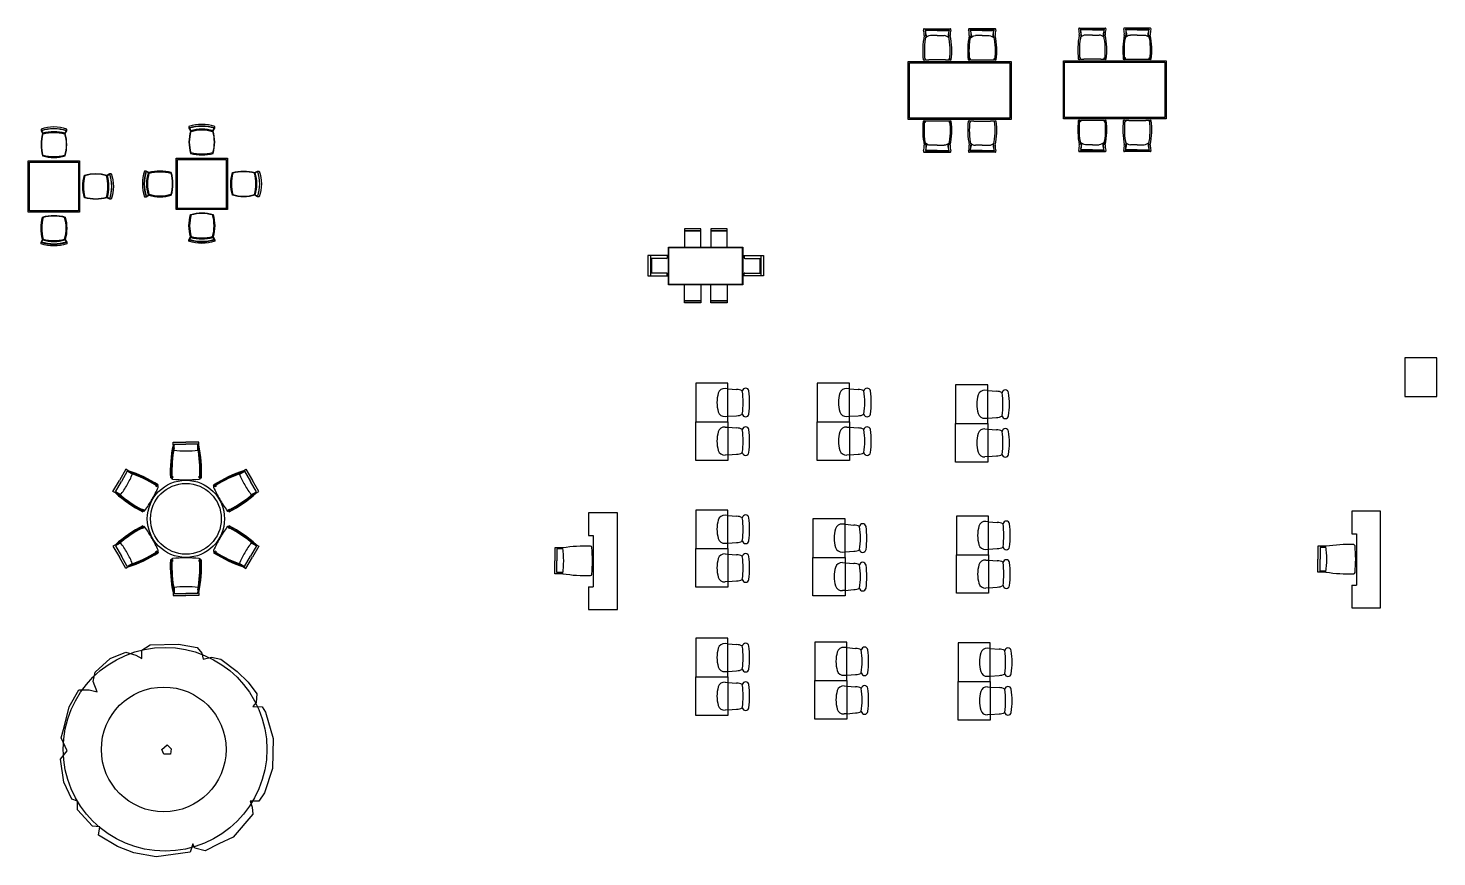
# Model space of a CAD drawing. Header units: metres. Extents: x -353 to 1688, y -477 to 135.
# Drawn here: x 58.97 to 80.87, y -257.11 to -244.23 of the extents above; entities that cross this region are included whole.
import ezdxf

# ---------------------------------------------------------------- set-up
doc = ezdxf.new("R2010")
doc.units = ezdxf.units.M
doc.header["$MEASUREMENT"] = 0
doc.layers.add('ID-LOOSE2', color=8, linetype='Continuous')

# ---------------------------------------------------------------- blocks, each defined once
blk = doc.blocks.new('Simple tree 13_cad-block.com')
at = {"color": 0}
for points in [[(-1468, -1499), (-1766, -1175), (-1766, -1008), (-1883, -968), (-2037, -632), (-2103, -179), (-1973, -11), (-2089, 248), (-2025, 481), (-1935, 856), (-1740, 1192), (-1534, 1192), (-1378, 1153), (-1456, 1360), (-1416, 1541), (-1119, 1813), (-809, 1943), (-615, 1878), (-498, 1813), (-498, 1981), (-330, 2085), (227, 2098), (602, 2033), (692, 1917), (718, 1800), (886, 1839), (1068, 1800), (1391, 1555), (1611, 1348), (1779, 1115), (1766, 946), (1701, 868), (1883, 856), (1948, 752), (2102, 235), (2090, -361), (1934, -839), (1818, -1008), (1649, -1008), (1689, -1124), (1701, -1266), (1313, -1719), (1028, -1848), (757, -1991), (550, -1939), (511, -1848), (459, -2017), (-214, -2107), (-653, -2029), (-977, -1900), (-1352, -1681), (-1326, -1512)], [(-58, -76), (-97, 15), (6, 105), (84, 28), (71, -76)]]:
    blk.add_lwpolyline(points, close=True, dxfattribs=at)
blk = doc.blocks.new('A$C1D6968EA')
at = {"layer": 'ID-LOOSE2'}
for p, q in [((0.001, 0.385), (0.02, 0.387)), ((0.02, 0.387), (0.016, 0.396)), ((0.02, 0.387), (0.02, 0.396)), ((0.374, 0.201), (0.374, 0.308)), ((0.455, 0.201), (0.455, 0.385)), ((0.456, 0.201), (0.456, 0.385)), ((0.464, 0.201), (0.464, 0.385)), ((0.001, 0.017), (0.02, 0.016)), ((0.02, 0.016), (0.016, 0.006)), ((0.02, 0.016), (0.02, 0.006)), ((0.374, 0.201), (0.374, 0.094)), ((0.455, 0.201), (0.455, 0.018)), ((0.456, 0.201), (0.456, 0.018)), ((0.464, 0.201), (0.464, 0.017))]:
    blk.add_line(p, q, dxfattribs=at)
for centre, radius, start, end in [((0.137, -0.752), 1.154, 78.4357, 96.8363), ((-0.011, 0.389), 0.012, 341.7536, 26.5375), ((0.276, 0.307), 0.0978, 0.5164, 53.1927), ((0.346, 0.685), 0.317, 271.1591, 287.5641), ((0.394, 0.618), 0.241, 264.5513, 285.9626), ((0.454, 0.385), 0.000433, 341.7715, 99.2202), ((0.455, 0.385), 0.000725, 357.3762, 107.5208), ((0.461, 0.384), 0.00242, 10.345, 111.3742), ((0.137, 1.154), 1.154, 263.1637, 281.5643), ((-0.011, 0.014), 0.012, 333.4625, 18.2464), ((0.276, 0.095), 0.0978, 306.8073, 359.4836), ((0.346, -0.282), 0.317, 72.4359, 88.8409), ((0.394, -0.216), 0.241, 74.0374, 95.4487), ((0.454, 0.018), 0.000433, 260.7798, 18.2285), ((0.455, 0.018), 0.000725, 252.4792, 2.6238), ((0.461, 0.018), 0.00242, 248.6258, 349.655)]:
    blk.add_arc(centre, radius, start, end, dxfattribs=at)
blk = doc.blocks.new('A$C317A697B')
for p, q in [((-116, 441), (-514, 441)), ((-514, 441), (-514, 0)), ((-116, 398), (-514, 398)), ((-116, 385), (-514, 385)), ((-116, 0), (-116, 441)), ((523, 441), (125, 441)), ((125, 441), (125, 0)), ((523, 398), (125, 398)), ((523, 385), (125, 385)), ((523, 0), (523, 441)), ((-899, -912), (-899, 0)), ((-899, 0), (899, 0)), ((899, 0), (899, -912)), ((-899, -205), (-1402, -205)), ((-1402, -205), (-1402, -699)), ((-1336, -205), (-1336, -699)), ((-946, -274), (-1336, -274)), ((-1311, -274), (-1311, -630)), ((-932, -205), (-932, -259)), ((-889, -902), (-889, -10)), ((-889, -10), (889, -10)), ((889, -10), (889, -902)), ((899, -205), (1402, -205)), ((932, -205), (932, -259)), ((946, -274), (1336, -274)), ((1311, -274), (1311, -630)), ((1336, -205), (1336, -699)), ((1402, -205), (1402, -699)), ((-946, -630), (-1336, -630)), ((-932, -699), (-932, -645)), ((932, -699), (932, -645)), ((946, -630), (1336, -630)), ((-1402, -699), (-899, -699)), ((899, -912), (-899, -912)), ((889, -902), (-889, -902)), ((-514, -1353), (-514, -912)), ((-116, -912), (-116, -1353)), ((125, -1353), (125, -912)), ((523, -912), (523, -1353)), ((1402, -699), (899, -699)), ((-116, -1297), (-514, -1297)), ((-116, -1309), (-514, -1309)), ((-116, -1353), (-514, -1353)), ((523, -1297), (125, -1297)), ((523, -1309), (125, -1309)), ((523, -1353), (125, -1353))]:
    blk.add_line(p, q)
for centre, start, end in [((-946, -259), 270, 0), ((946, -259), 180, 270), ((-946, -645), 0, 90), ((946, -645), 90, 180)]:
    blk.add_arc(centre, 14.7, start, end)

msp = doc.modelspace()

# ---------------------------------------------------------------- linework, layer by layer
at = {"layer": 'ID-LOOSE2', "linetype": 'Continuous'}
for p, q in [((72.90583, -244.23623), (73.30765, -244.23623)), ((74.00765, -244.23623), (73.60583, -244.23623)), ((75.31673, -244.22707), (75.71855, -244.22707)), ((76.41855, -244.22707), (76.01673, -244.22707)), ((72.65674, -245.64503), (72.65674, -244.74503)), ((72.65674, -244.74503), (74.25674, -244.74503)), ((72.67674, -245.62503), (72.67674, -244.76503)), ((72.67674, -244.76503), (74.23674, -244.76503)), ((73.10674, -244.72003), (72.9767, -244.72003)), ((73.23679, -244.72003), (73.10674, -244.72003)), ((73.6767, -244.72003), (73.80674, -244.72003)), ((73.80674, -244.72003), (73.93679, -244.72003)), ((74.23674, -244.76503), (74.23674, -245.62503)), ((74.25674, -244.74503), (74.25674, -245.64503)), ((75.06764, -245.63587), (75.06764, -244.73587)), ((75.06764, -244.73587), (76.66764, -244.73587)), ((75.08764, -245.61587), (75.08764, -244.75587)), ((75.08764, -244.75587), (76.64764, -244.75587)), ((75.51764, -244.71087), (75.3876, -244.71087)), ((75.64769, -244.71087), (75.51764, -244.71087)), ((76.0876, -244.71087), (76.21764, -244.71087)), ((76.21764, -244.71087), (76.34769, -244.71087)), ((76.64764, -244.75587), (76.64764, -245.61587)), ((76.66764, -244.73587), (76.66764, -245.63587)), ((74.25674, -245.64503), (72.65674, -245.64503)), ((74.23674, -245.62503), (72.67674, -245.62503)), ((73.10674, -245.67003), (72.9767, -245.67003)), ((73.23679, -245.67003), (73.10674, -245.67003)), ((73.6767, -245.67003), (73.80674, -245.67003)), ((73.80674, -245.67003), (73.93679, -245.67003)), ((76.66764, -245.63587), (75.06764, -245.63587)), ((76.64764, -245.61587), (75.08764, -245.61587)), ((75.51764, -245.66087), (75.3876, -245.66087)), ((75.64769, -245.66087), (75.51764, -245.66087)), ((76.0876, -245.66087), (76.21764, -245.66087)), ((76.21764, -245.66087), (76.34769, -245.66087)), ((72.90583, -246.15383), (73.30765, -246.15383)), ((74.00765, -246.15383), (73.60583, -246.15383)), ((75.31673, -246.14467), (75.71855, -246.14467)), ((76.41855, -246.14467), (76.01673, -246.14467)), ((58.97307, -246.28707), (59.77307, -246.28707)), ((58.97307, -247.08707), (58.97307, -246.28707)), ((58.99307, -246.30707), (59.75307, -246.30707)), ((58.99307, -247.06707), (58.99307, -246.30707)), ((59.75307, -246.30707), (59.75307, -247.06707)), ((59.77307, -246.28707), (59.77307, -247.08707)), ((61.27346, -246.24758), (62.07346, -246.24758)), ((61.27346, -247.04758), (61.27346, -246.24758)), ((61.29346, -246.26758), (62.05346, -246.26758)), ((61.29346, -247.02758), (61.29346, -246.26758)), ((62.05346, -246.26758), (62.05346, -247.02758)), ((62.07346, -246.24758), (62.07346, -247.04758)), ((62.05346, -247.02758), (61.29346, -247.02758)), ((59.77307, -247.08707), (58.97307, -247.08707)), ((59.75307, -247.06707), (58.99307, -247.06707)), ((62.07346, -247.04758), (61.27346, -247.04758)), ((80.37403, -249.35108), (80.37403, -249.95108)), ((80.87403, -249.35108), (80.37403, -249.35108)), ((80.87403, -249.95108), (80.87403, -249.35108)), ((69.3516, -249.74521), (69.3516, -250.34521)), ((69.8516, -249.74521), (69.3516, -249.74521)), ((69.8516, -249.8315), (69.80881, -249.82771)), ((69.8516, -250.34521), (69.8516, -249.74521)), ((69.8516, -249.8315), (69.98667, -249.84346)), ((71.24218, -249.74521), (71.24218, -250.34521)), ((71.74218, -249.74521), (71.24218, -249.74521)), ((71.74218, -249.8315), (71.69939, -249.82771)), ((71.74218, -250.34521), (71.74218, -249.74521)), ((71.74218, -249.8315), (71.87725, -249.84346)), ((73.39119, -249.77239), (73.39119, -250.37239)), ((73.89119, -249.77239), (73.39119, -249.77239)), ((73.89119, -249.85868), (73.8484, -249.85489)), ((73.89119, -250.37239), (73.89119, -249.77239)), ((73.89119, -249.85868), (74.02626, -249.87064)), ((80.37403, -249.95108), (80.87403, -249.95108)), ((69.80881, -250.2627), (69.8516, -250.2596)), ((69.8516, -250.2596), (69.98667, -250.24981)), ((71.69939, -250.2627), (71.74218, -250.2596)), ((71.74218, -250.2596), (71.87725, -250.24981)), ((73.8484, -250.28988), (73.89119, -250.28678)), ((73.89119, -250.28678), (74.02626, -250.27699)), ((69.3516, -250.94521), (69.3516, -250.34521)), ((69.3516, -250.34521), (69.8516, -250.34521)), ((69.3516, -250.34521), (69.8516, -250.34521)), ((69.80881, -250.42771), (69.8516, -250.43081)), ((69.8516, -250.34521), (69.8516, -250.94521)), ((69.8516, -250.43081), (69.98667, -250.4406)), ((71.24218, -250.94521), (71.24218, -250.34521)), ((71.24218, -250.34521), (71.74218, -250.34521)), ((71.24218, -250.34521), (71.74218, -250.34521)), ((71.69939, -250.42771), (71.74218, -250.43081)), ((71.74218, -250.34521), (71.74218, -250.94521)), ((71.74218, -250.43081), (71.87725, -250.4406)), ((73.39119, -250.97239), (73.39119, -250.37239)), ((73.39119, -250.37239), (73.89119, -250.37239)), ((73.39119, -250.37239), (73.89119, -250.37239)), ((73.8484, -250.45489), (73.89119, -250.45799)), ((73.89119, -250.37239), (73.89119, -250.97239)), ((73.89119, -250.45799), (74.02626, -250.46778)), ((61.22561, -250.7025), (61.22561, -250.65897)), ((61.22561, -250.65897), (61.42561, -250.65897)), ((61.22561, -250.7025), (61.24093, -250.7025)), ((61.24161, -250.78601), (61.24161, -250.69397)), ((61.24161, -250.69397), (61.42561, -250.69397)), ((61.62561, -250.65897), (61.42561, -250.65897)), ((61.60961, -250.69397), (61.42561, -250.69397)), ((61.60961, -250.78601), (61.60961, -250.69397)), ((61.62561, -250.7025), (61.61029, -250.7025)), ((61.62561, -250.7025), (61.62561, -250.65897)), ((69.8516, -250.94521), (69.3516, -250.94521)), ((69.8516, -250.85891), (69.80881, -250.8627)), ((69.8516, -250.85891), (69.98667, -250.84695)), ((71.74218, -250.94521), (71.24218, -250.94521)), ((71.74218, -250.85891), (71.69939, -250.8627)), ((71.74218, -250.85891), (71.87725, -250.84695)), ((73.89119, -250.97239), (73.39119, -250.97239)), ((73.89119, -250.88609), (73.8484, -250.88988)), ((73.89119, -250.88609), (74.02626, -250.87413)), ((60.49158, -251.08276), (60.39158, -251.25597)), ((60.51389, -251.11412), (60.42189, -251.27347)), ((60.52928, -251.10453), (60.49158, -251.08276)), ((60.5936, -251.16014), (60.51389, -251.11412)), ((60.52928, -251.10453), (60.52161, -251.1178)), ((61.20873, -251.19131), (61.21872, -251.19085)), ((61.6425, -251.19131), (61.63251, -251.19085)), ((62.25762, -251.16014), (62.33734, -251.11412)), ((62.32195, -251.10453), (62.35965, -251.08276)), ((62.32195, -251.10453), (62.32961, -251.1178)), ((62.33734, -251.11412), (62.42934, -251.27347)), ((62.35965, -251.08276), (62.45965, -251.25597)), ((60.29158, -251.42917), (60.39158, -251.25597)), ((60.32989, -251.43282), (60.42189, -251.27347)), ((60.96104, -251.33431), (60.95565, -251.34273)), ((60.98757, -251.33925), (60.97678, -251.35609)), ((60.98757, -251.33925), (60.99566, -251.32662)), ((61.19974, -251.21675), (61.18476, -251.21745)), ((61.19974, -251.21675), (61.21972, -251.21583)), ((61.65148, -251.21675), (61.6315, -251.21583)), ((61.65148, -251.21675), (61.66647, -251.21745)), ((61.86366, -251.33925), (61.85556, -251.32662)), ((61.86366, -251.33925), (61.87445, -251.35609)), ((61.89018, -251.33431), (61.89558, -251.34273)), ((62.52134, -251.43282), (62.42934, -251.27347)), ((62.55965, -251.42917), (62.45965, -251.25597)), ((60.32928, -251.45094), (60.29158, -251.42917)), ((60.32928, -251.45094), (60.33694, -251.43767)), ((60.4096, -251.47884), (60.32989, -251.43282)), ((62.44162, -251.47884), (62.52134, -251.43282)), ((62.52195, -251.45094), (62.51429, -251.43767)), ((62.52195, -251.45094), (62.55965, -251.42917)), ((60.74416, -251.70997), (60.74875, -251.70108)), ((60.7617, -251.73047), (60.75481, -251.74379)), ((60.7617, -251.73047), (60.77089, -251.7127)), ((62.08953, -251.73047), (62.08034, -251.7127)), ((62.08953, -251.73047), (62.09642, -251.74379)), ((62.10707, -251.70997), (62.10247, -251.70108)), ((67.68483, -251.76069), (67.68483, -252.11069)), ((68.13483, -251.76069), (67.68483, -251.76069)), ((68.13483, -253.26069), (68.13483, -251.76069)), ((69.35182, -251.71578), (69.35182, -252.31578)), ((69.85182, -251.71578), (69.35182, -251.71578)), ((69.85182, -251.80208), (69.80903, -251.79829)), ((69.85182, -252.31578), (69.85182, -251.71578)), ((69.85182, -251.80208), (69.98689, -251.81404)), ((71.17417, -251.85169), (71.17417, -252.45169)), ((71.67417, -251.85169), (71.17417, -251.85169)), ((71.67417, -252.45169), (71.67417, -251.85169)), ((73.40479, -251.81091), (73.40479, -252.41091)), ((73.90479, -251.81091), (73.40479, -251.81091)), ((73.90479, -252.41091), (73.90479, -251.81091)), ((79.55026, -251.73521), (79.55026, -252.08521)), ((80.00026, -251.73521), (79.55026, -251.73521)), ((80.00026, -253.23521), (80.00026, -251.73521)), ((60.74416, -251.99597), (60.74875, -252.00485)), ((60.7617, -251.97547), (60.75481, -251.96214)), ((60.7617, -251.97547), (60.77089, -251.99323)), ((62.08953, -251.97547), (62.08034, -251.99323)), ((62.08953, -251.97547), (62.09642, -251.96214)), ((62.10707, -251.99597), (62.10247, -252.00485)), ((71.67417, -251.93798), (71.63138, -251.93419)), ((71.67417, -251.93798), (71.80924, -251.94994)), ((73.90479, -251.89721), (73.862, -251.89342)), ((73.90479, -251.89721), (74.03986, -251.90917)), ((60.32928, -252.255), (60.29158, -252.27676)), ((60.29158, -252.27676), (60.39158, -252.44997)), ((60.32928, -252.255), (60.33694, -252.26827)), ((60.4096, -252.2271), (60.32989, -252.27312)), ((60.32989, -252.27312), (60.42189, -252.43247)), ((62.52134, -252.27312), (62.42934, -252.43247)), ((62.44162, -252.2271), (62.52134, -252.27312)), ((62.55965, -252.27676), (62.45965, -252.44997)), ((62.52195, -252.255), (62.51429, -252.26827)), ((62.52195, -252.255), (62.55965, -252.27676)), ((67.68483, -252.11069), (67.75983, -252.11069)), ((67.75983, -252.11069), (67.75983, -252.91069)), ((69.80903, -252.23328), (69.85182, -252.23018)), ((69.85182, -252.23018), (69.98689, -252.22039)), ((79.15026, -252.28021), (79.02526, -252.28021)), ((79.02526, -252.28021), (79.02526, -252.48021)), ((79.1523, -252.29621), (79.06026, -252.29621)), ((79.06026, -252.29621), (79.06026, -252.48021)), ((79.55026, -252.08521), (79.62526, -252.08521)), ((79.62526, -252.08521), (79.62526, -252.88521)), ((60.49158, -252.62317), (60.39158, -252.44997)), ((60.51389, -252.59182), (60.42189, -252.43247)), ((60.96104, -252.37162), (60.95565, -252.3632)), ((60.98757, -252.36668), (60.97678, -252.34984)), ((60.98757, -252.36668), (60.99566, -252.37931)), ((61.19974, -252.48918), (61.18476, -252.48849)), ((61.19974, -252.48918), (61.21972, -252.49011)), ((61.20873, -252.51463), (61.21872, -252.51509)), ((61.65148, -252.48918), (61.6315, -252.49011)), ((61.6425, -252.51463), (61.63251, -252.51509)), ((61.65148, -252.48918), (61.66647, -252.48849)), ((61.86366, -252.36668), (61.85556, -252.37931)), ((61.86366, -252.36668), (61.87445, -252.34984)), ((61.89018, -252.37162), (61.89558, -252.3632)), ((62.33734, -252.59182), (62.42934, -252.43247)), ((62.35965, -252.62317), (62.45965, -252.44997)), ((67.28483, -252.30569), (67.15983, -252.30569)), ((67.15983, -252.30569), (67.15983, -252.50569)), ((67.15983, -252.70569), (67.15983, -252.50569)), ((67.28687, -252.32169), (67.19483, -252.32169)), ((67.19483, -252.32169), (67.19483, -252.50569)), ((67.19483, -252.68969), (67.19483, -252.50569)), ((69.35182, -252.91578), (69.35182, -252.31578)), ((69.35182, -252.31578), (69.85182, -252.31578)), ((69.35182, -252.31578), (69.85182, -252.31578)), ((69.80903, -252.39829), (69.85182, -252.40139)), ((69.85182, -252.31578), (69.85182, -252.91578)), ((69.85182, -252.40139), (69.98689, -252.41118)), ((71.17417, -253.05169), (71.17417, -252.45169)), ((71.17417, -252.45169), (71.67417, -252.45169)), ((71.17417, -252.45169), (71.67417, -252.45169)), ((71.63138, -252.36918), (71.67417, -252.36608)), ((71.67417, -252.36608), (71.80924, -252.35629)), ((71.67417, -252.45169), (71.67417, -253.05169)), ((73.40479, -253.01091), (73.40479, -252.41091)), ((73.40479, -252.41091), (73.90479, -252.41091)), ((73.40479, -252.41091), (73.90479, -252.41091)), ((73.862, -252.32841), (73.90479, -252.32531)), ((73.862, -252.49342), (73.90479, -252.49652)), ((73.90479, -252.32531), (74.03986, -252.31552)), ((73.90479, -252.41091), (73.90479, -253.01091)), ((73.90479, -252.49652), (74.03986, -252.50631)), ((79.02526, -252.68021), (79.02526, -252.48021)), ((79.06026, -252.66421), (79.06026, -252.48021)), ((60.52928, -252.60141), (60.49158, -252.62317)), ((60.5936, -252.5458), (60.51389, -252.59182)), ((60.52928, -252.60141), (60.52161, -252.58814)), ((62.25762, -252.5458), (62.33734, -252.59182)), ((62.32195, -252.60141), (62.32961, -252.58814)), ((62.32195, -252.60141), (62.35965, -252.62317)), ((67.28483, -252.70569), (67.15983, -252.70569)), ((67.28687, -252.68969), (67.19483, -252.68969)), ((71.63138, -252.53419), (71.67417, -252.53729)), ((71.67417, -252.53729), (71.80924, -252.54708)), ((79.15026, -252.68021), (79.02526, -252.68021)), ((79.1523, -252.66421), (79.06026, -252.66421)), ((61.24161, -252.91992), (61.24161, -253.01197)), ((61.60961, -252.91992), (61.60961, -253.01197)), ((67.68483, -252.91069), (67.75983, -252.91069)), ((67.68483, -252.91069), (67.68483, -253.26069)), ((69.85182, -252.91578), (69.35182, -252.91578)), ((69.85182, -252.82949), (69.80903, -252.83328)), ((69.85182, -252.82949), (69.98689, -252.81753)), ((71.67417, -252.96539), (71.80924, -252.95343)), ((73.90479, -252.92462), (73.862, -252.92841)), ((73.90479, -252.92462), (74.03986, -252.91266)), ((79.55026, -252.88521), (79.62526, -252.88521)), ((79.55026, -252.88521), (79.55026, -253.23521)), ((61.22561, -253.00344), (61.24093, -253.00344)), ((61.22561, -253.00344), (61.22561, -253.04697)), ((61.22561, -253.04697), (61.42561, -253.04697)), ((61.24161, -253.01197), (61.42561, -253.01197)), ((61.60961, -253.01197), (61.42561, -253.01197)), ((61.62561, -253.04697), (61.42561, -253.04697)), ((61.62561, -253.00344), (61.61029, -253.00344)), ((61.62561, -253.00344), (61.62561, -253.04697)), ((71.67417, -253.05169), (71.17417, -253.05169)), ((71.67417, -252.96539), (71.63138, -252.96918)), ((73.90479, -253.01091), (73.40479, -253.01091)), ((67.68483, -253.26069), (68.13483, -253.26069)), ((79.55026, -253.23521), (80.00026, -253.23521)), ((69.35182, -253.70924), (69.35182, -254.30924)), ((69.85182, -253.70924), (69.35182, -253.70924)), ((69.85182, -253.79553), (69.80903, -253.79174)), ((69.85182, -254.30924), (69.85182, -253.70924)), ((69.85182, -253.79553), (69.98689, -253.80749)), ((71.20138, -253.7679), (71.20138, -254.3679)), ((71.70138, -253.7679), (71.20138, -253.7679)), ((71.70138, -254.3679), (71.70138, -253.7679)), ((73.432, -253.78149), (73.432, -254.38149)), ((73.932, -253.78149), (73.432, -253.78149)), ((73.932, -254.38149), (73.932, -253.78149)), ((71.70138, -253.85419), (71.65859, -253.8504)), ((71.70138, -253.85419), (71.83645, -253.86616)), ((73.932, -253.86779), (73.88921, -253.864)), ((73.932, -253.86779), (74.06707, -253.87975)), ((69.80903, -254.22673), (69.85182, -254.22363)), ((69.85182, -254.22363), (69.98689, -254.21384)), ((69.35182, -254.90924), (69.35182, -254.30924)), ((69.35182, -254.30924), (69.85182, -254.30924)), ((69.35182, -254.30924), (69.85182, -254.30924)), ((69.80903, -254.39174), (69.85182, -254.39484)), ((69.85182, -254.30924), (69.85182, -254.90924)), ((69.85182, -254.39484), (69.98689, -254.40463)), ((71.20138, -254.9679), (71.20138, -254.3679)), ((71.20138, -254.3679), (71.70138, -254.3679)), ((71.20138, -254.3679), (71.70138, -254.3679)), ((71.65859, -254.2854), (71.70138, -254.2823)), ((71.65859, -254.4504), (71.70138, -254.45351)), ((71.70138, -254.2823), (71.83645, -254.27251)), ((71.70138, -254.3679), (71.70138, -254.9679)), ((71.70138, -254.45351), (71.83645, -254.4633)), ((73.432, -254.98149), (73.432, -254.38149)), ((73.432, -254.38149), (73.932, -254.38149)), ((73.432, -254.38149), (73.932, -254.38149)), ((73.88921, -254.29899), (73.932, -254.29589)), ((73.88921, -254.464), (73.932, -254.4671)), ((73.932, -254.29589), (74.06707, -254.2861)), ((73.932, -254.38149), (73.932, -254.98149)), ((73.932, -254.4671), (74.06707, -254.47689)), ((69.85182, -254.90924), (69.35182, -254.90924)), ((69.85182, -254.82294), (69.80903, -254.82673)), ((69.85182, -254.82294), (69.98689, -254.81098)), ((71.70138, -254.88161), (71.65859, -254.8854)), ((71.70138, -254.88161), (71.83645, -254.86965)), ((73.932, -254.8952), (73.88921, -254.89899)), ((73.932, -254.8952), (74.06707, -254.88324)), ((71.70138, -254.9679), (71.20138, -254.9679)), ((73.932, -254.98149), (73.432, -254.98149))]:
    msp.add_line(p, q, dxfattribs=at)
for points in [[(61.84846, -246.17258, 0.14285714), (61.84846, -245.82258), (61.87346, -245.78045), (61.87346, -245.75545, 0.16432018), (61.47346, -245.75545), (61.47346, -245.78045), (61.49846, -245.82258, 0.14285714), (61.49846, -246.17258, 0.14285714)], [(59.54807, -246.21207, 0.14285714), (59.54807, -245.86207), (59.57307, -245.81994), (59.57307, -245.79494, 0.16432018), (59.17307, -245.79494), (59.17307, -245.81994), (59.19807, -245.86207, 0.14285714), (59.19807, -246.21207, 0.14285714)], [(59.56561, -245.82272, 0.15920325), (59.18054, -245.82272), (59.2004, -245.8562, -0.13971629), (59.54575, -245.8562)], [(59.20616, -246.20399, -0.13829936), (59.20616, -245.87016, -0.13829936), (59.53999, -245.87016, -0.13829936), (59.53999, -246.20399, -0.13829936)], [(61.86599, -245.78324, 0.15920325), (61.48093, -245.78324), (61.50079, -245.81671, -0.13971629), (61.84613, -245.81671)], [(61.50655, -246.1645, -0.13829936), (61.50655, -245.83067, -0.13829936), (61.84038, -245.83067, -0.13829936), (61.84038, -246.1645, -0.13829936)], [(59.84807, -246.51207, -0.14285714), (60.19807, -246.51207), (60.24021, -246.48707), (60.26521, -246.48707, -0.16432018), (60.26521, -246.88707), (60.24021, -246.88707), (60.19807, -246.86207, -0.14285714), (59.84807, -246.86207, -0.14285714)], [(59.85616, -246.85399, 0.13829936), (60.18999, -246.85399, 0.13829936), (60.18999, -246.52016, 0.13829936), (59.85616, -246.52016, 0.13829936)], [(60.23742, -246.49454, -0.15920325), (60.23742, -246.8796), (60.20395, -246.85974, 0.13971629), (60.20395, -246.5144)], [(61.19846, -246.47258, 0.14285714), (60.84846, -246.47258), (60.80633, -246.44758), (60.78133, -246.44758, 0.16432018), (60.78133, -246.84758), (60.80633, -246.84758), (60.84846, -246.82258, 0.14285714), (61.19846, -246.82258, 0.14285714)], [(60.80911, -246.45505, 0.15920325), (60.80911, -246.84012), (60.84259, -246.82026, -0.13971629), (60.84259, -246.47491)], [(61.19038, -246.8145, -0.13829936), (60.85655, -246.8145, -0.13829936), (60.85655, -246.48067, -0.13829936), (61.19038, -246.48067, -0.13829936)], [(62.14846, -246.47258, -0.14285714), (62.49846, -246.47258), (62.5406, -246.44758), (62.5656, -246.44758, -0.16432018), (62.5656, -246.84758), (62.5406, -246.84758), (62.49846, -246.82258, -0.14285714), (62.14846, -246.82258, -0.14285714)], [(62.15655, -246.8145, 0.13829936), (62.49038, -246.8145, 0.13829936), (62.49038, -246.48067, 0.13829936), (62.15655, -246.48067, 0.13829936)], [(62.53781, -246.45505, -0.15920325), (62.53781, -246.84012), (62.50434, -246.82026, 0.13971629), (62.50434, -246.47491)], [(59.54807, -247.16207, -0.14285714), (59.54807, -247.51207), (59.57307, -247.55421), (59.57307, -247.57921, -0.16432018), (59.17307, -247.57921), (59.17307, -247.55421), (59.19807, -247.51207, -0.14285714), (59.19807, -247.16207, -0.14285714)], [(59.20616, -247.17016, 0.13829936), (59.20616, -247.50399, 0.13829936), (59.53999, -247.50399, 0.13829936), (59.53999, -247.17016, 0.13829936)], [(61.84846, -247.12258, -0.14285714), (61.84846, -247.47258), (61.87346, -247.51472), (61.87346, -247.53972, -0.16432018), (61.47346, -247.53972), (61.47346, -247.51472), (61.49846, -247.47258, -0.14285714), (61.49846, -247.12258, -0.14285714)], [(61.50655, -247.13067, 0.13829936), (61.50655, -247.4645, 0.13829936), (61.84038, -247.4645, 0.13829936), (61.84038, -247.13067, 0.13829936)], [(61.86599, -247.51193, -0.15920325), (61.48093, -247.51193), (61.50079, -247.47846, 0.13971629), (61.84613, -247.47846)], [(59.56561, -247.55142, -0.15920325), (59.18054, -247.55142), (59.2004, -247.51795, 0.13971629), (59.54575, -247.51795)]]:
    msp.add_lwpolyline(points, format="xyb", close=True, dxfattribs=at)
for centre, radius in [((61.42561, -251.85297), 0.6), ((61.42561, -251.85297), 0.55), ((61.10058, -255.43448), 1.58351), ((61.08111, -255.43702), 0.96958)]:
    msp.add_circle(centre, radius, dxfattribs=at)
for centre, radius, start, end in [((74.06135, -244.57949), 1.18069, 168.43567, 186.836253), ((72.90579, -244.24883), 0.0126, 89.829223, 211.499933), ((72.68899, -244.32223), 0.21662, 354.551329, 17.966118), ((73.30769, -244.24883), 0.0126, 328.500067, 90.170777), ((73.52449, -244.32223), 0.21662, 162.033882, 185.448671), ((72.15213, -244.57949), 1.18069, 353.163747, 11.56433), ((74.76135, -244.57949), 1.18069, 168.43567, 186.836253), ((73.60579, -244.24883), 0.0126, 89.829223, 211.499933), ((73.38899, -244.32223), 0.21662, 354.551329, 17.966118), ((74.00769, -244.24883), 0.0126, 328.500067, 90.170777), ((74.22449, -244.32223), 0.21662, 162.033882, 185.448671), ((72.85213, -244.57949), 1.18069, 353.163747, 11.56433), ((76.47225, -244.57033), 1.18069, 168.43567, 186.836253), ((75.31669, -244.23967), 0.0126, 89.829223, 211.499933), ((75.09989, -244.31307), 0.21662, 354.551329, 17.966118), ((75.71859, -244.23967), 0.0126, 328.500067, 90.170777), ((75.93539, -244.31307), 0.21662, 162.033882, 185.448671), ((74.56303, -244.57033), 1.18069, 353.163747, 11.56433), ((77.17225, -244.57033), 1.18069, 168.43567, 186.836253), ((76.01669, -244.23967), 0.0126, 89.829223, 211.499933), ((75.79989, -244.31307), 0.21662, 354.551329, 17.966118), ((76.41859, -244.23967), 0.0126, 328.500067, 90.170777), ((76.63539, -244.31307), 0.21662, 162.033882, 185.448671), ((75.26303, -244.57033), 1.18069, 353.163747, 11.56433), ((72.89907, -244.70021), 0.0222, 243.196126, 310.47638), ((72.91886, -244.72786), 0.01203, 71.753605, 116.5375), ((72.98148, -244.23917), 0.48088, 262.970429, 269.430082), ((73.232, -244.23917), 0.48088, 270.569918, 277.029571), ((73.29462, -244.72786), 0.01203, 63.4625, 108.246395), ((73.31441, -244.70021), 0.0222, 229.52362, 296.803874), ((73.59907, -244.70021), 0.0222, 243.196126, 310.47638), ((73.61886, -244.72786), 0.01203, 71.753605, 116.5375), ((73.68148, -244.23917), 0.48088, 262.970429, 269.430082), ((73.932, -244.23917), 0.48088, 270.569918, 277.029571), ((73.99462, -244.72786), 0.01203, 63.4625, 108.246395), ((74.01441, -244.70021), 0.0222, 229.52362, 296.803874), ((75.30997, -244.69105), 0.0222, 243.196126, 310.47638), ((75.32976, -244.71871), 0.01203, 71.753605, 116.5375), ((75.39238, -244.23002), 0.48088, 262.970429, 269.430082), ((75.6429, -244.23002), 0.48088, 270.569918, 277.029571), ((75.70552, -244.71871), 0.01203, 63.4625, 108.246395), ((75.72531, -244.69105), 0.0222, 229.52362, 296.803874), ((76.00997, -244.69105), 0.0222, 243.196126, 310.47638), ((76.02976, -244.71871), 0.01203, 71.753605, 116.5375), ((76.09238, -244.23002), 0.48088, 262.970429, 269.430082), ((76.3429, -244.23002), 0.48088, 270.569918, 277.029571), ((76.40552, -244.71871), 0.01203, 63.4625, 108.246395), ((76.42531, -244.69105), 0.0222, 229.52362, 296.803874), ((74.06135, -245.81057), 1.18069, 173.163747, 191.56433), ((72.89907, -245.68984), 0.0222, 49.52362, 116.803874), ((72.91886, -245.66219), 0.01203, 243.4625, 288.246395), ((72.98148, -246.15088), 0.48088, 90.569918, 97.029571), ((73.232, -246.15088), 0.48088, 82.970429, 89.430082), ((73.29462, -245.66219), 0.01203, 251.753605, 296.5375), ((73.31441, -245.68984), 0.0222, 63.196126, 130.47638), ((72.15213, -245.81057), 1.18069, 348.43567, 6.836253), ((74.76135, -245.81057), 1.18069, 173.163747, 191.56433), ((73.59907, -245.68984), 0.0222, 49.52362, 116.803874), ((73.61886, -245.66219), 0.01203, 243.4625, 288.246395), ((73.68148, -246.15088), 0.48088, 90.569918, 97.029571), ((73.932, -246.15088), 0.48088, 82.970429, 89.430082), ((73.99462, -245.66219), 0.01203, 251.753605, 296.5375), ((74.01441, -245.68984), 0.0222, 63.196126, 130.47638), ((72.85213, -245.81057), 1.18069, 348.43567, 6.836253), ((76.47225, -245.80141), 1.18069, 173.163747, 191.56433), ((75.30997, -245.68069), 0.0222, 49.52362, 116.803874), ((75.32976, -245.65303), 0.01203, 243.4625, 288.246395), ((75.39238, -246.14173), 0.48088, 90.569918, 97.029571), ((75.6429, -246.14173), 0.48088, 82.970429, 89.430082), ((75.70552, -245.65303), 0.01203, 251.753605, 296.5375), ((75.72531, -245.68069), 0.0222, 63.196126, 130.47638), ((74.56303, -245.80141), 1.18069, 348.43567, 6.836253), ((77.17225, -245.80141), 1.18069, 173.163747, 191.56433), ((76.00997, -245.68069), 0.0222, 49.52362, 116.803874), ((76.02976, -245.65303), 0.01203, 243.4625, 288.246395), ((76.09238, -246.14173), 0.48088, 90.569918, 97.029571), ((76.3429, -246.14173), 0.48088, 82.970429, 89.430082), ((76.40552, -245.65303), 0.01203, 251.753605, 296.5375), ((76.42531, -245.68069), 0.0222, 63.196126, 130.47638), ((75.26303, -245.80141), 1.18069, 348.43567, 6.836253), ((59.37307, -246.41207), 0.625, 71.337075, 108.662925), ((59.37307, -246.46207), 0.625, 73.739795, 106.260205), ((61.67346, -246.37258), 0.625, 71.337075, 108.662925), ((61.67346, -246.42258), 0.625, 73.739795, 106.260205), ((72.90579, -246.14123), 0.0126, 148.500067, 270.170777), ((72.68899, -246.06783), 0.21662, 342.033882, 5.448671), ((73.30769, -246.14123), 0.0126, 269.829223, 31.499933), ((73.52449, -246.06783), 0.21662, 174.551329, 197.966118), ((73.60579, -246.14123), 0.0126, 148.500067, 270.170777), ((73.38899, -246.06783), 0.21662, 342.033882, 5.448671), ((74.00769, -246.14123), 0.0126, 269.829223, 31.499933), ((74.22449, -246.06783), 0.21662, 174.551329, 197.966118), ((75.31669, -246.13207), 0.0126, 148.500067, 270.170777), ((75.09989, -246.05867), 0.21662, 342.033882, 5.448671), ((75.71859, -246.13207), 0.0126, 269.829223, 31.499933), ((75.93539, -246.05867), 0.21662, 174.551329, 197.966118), ((76.01669, -246.13207), 0.0126, 148.500067, 270.170777), ((75.79989, -246.05867), 0.21662, 342.033882, 5.448671), ((76.41859, -246.13207), 0.0126, 269.829223, 31.499933), ((76.63539, -246.05867), 0.21662, 174.551329, 197.966118), ((59.59807, -246.68707), 0.625, 343.739795, 16.260205), ((59.64807, -246.68707), 0.625, 341.337075, 18.662925), ((61.39846, -246.64758), 0.625, 161.337075, 198.662925), ((61.44846, -246.64758), 0.625, 163.739795, 196.260205), ((61.89846, -246.64758), 0.625, 343.739795, 16.260205), ((61.94846, -246.64758), 0.625, 341.337075, 18.662925), ((61.67346, -246.87258), 0.625, 253.739795, 286.260205), ((59.37307, -246.96207), 0.625, 251.337075, 288.662925), ((59.37307, -246.91207), 0.625, 253.739795, 286.260205), ((61.67346, -246.92258), 0.625, 251.337075, 288.662925), ((69.79995, -249.92892), 0.1016, 85, 163.89134), ((69.98667, -250.04664), 0.20318, 63.787788, 90), ((70.1264, -249.8734), 0.0508, 8.455473, 171.544527), ((68.8702, -250.04521), 1.2192, 351.544527, 8.455473), ((68.9707, -250.04521), 1.2192, 351.544527, 8.455473), ((71.69054, -249.92892), 0.1016, 85, 163.89134), ((71.87725, -250.04664), 0.20318, 63.787788, 90), ((72.01698, -249.8734), 0.0508, 8.455473, 171.544527), ((70.76079, -250.04521), 1.2192, 351.544527, 8.455473), ((70.86128, -250.04521), 1.2192, 351.544527, 8.455473), ((73.83955, -249.9561), 0.1016, 85, 163.89134), ((74.02626, -250.07382), 0.20318, 63.787788, 90), ((74.16599, -249.90059), 0.0508, 8.455473, 171.544527), ((70.2026, -250.04521), 0.5207, 163.891335, 196.108665), ((72.09318, -250.04521), 0.5207, 163.891335, 196.108665), ((74.24219, -250.07239), 0.5207, 163.891335, 196.108665), ((72.9098, -250.07239), 1.2192, 351.544527, 8.455473), ((73.01029, -250.07239), 1.2192, 351.544527, 8.455473), ((69.79995, -250.16149), 0.1016, 196.10866, 275), ((69.98667, -250.04664), 0.20318, 270, 296.38199), ((70.1264, -250.21701), 0.0508, 188.455473, 351.544527), ((71.69054, -250.16149), 0.1016, 196.10866, 275), ((71.87725, -250.04664), 0.20318, 270, 296.38199), ((72.01698, -250.21701), 0.0508, 188.455473, 351.544527), ((73.83955, -250.18867), 0.1016, 196.10866, 275), ((74.02626, -250.07382), 0.20318, 270, 296.38199), ((74.16599, -250.24419), 0.0508, 188.455473, 351.544527), ((70.2026, -250.64521), 0.5207, 163.891335, 196.108665), ((69.79995, -250.52892), 0.1016, 85, 163.89134), ((69.98667, -250.64378), 0.20318, 63.61801, 90), ((70.1264, -250.4734), 0.0508, 8.455473, 171.544527), ((68.8702, -250.64521), 1.2192, 351.544527, 8.455473), ((68.9707, -250.64521), 1.2192, 351.544527, 8.455473), ((72.09318, -250.64521), 0.5207, 163.891335, 196.108665), ((71.69054, -250.52892), 0.1016, 85, 163.89134), ((71.87725, -250.64378), 0.20318, 63.61801, 90), ((72.01698, -250.4734), 0.0508, 8.455473, 171.544527), ((70.76079, -250.64521), 1.2192, 351.544527, 8.455473), ((70.86128, -250.64521), 1.2192, 351.544527, 8.455473), ((74.24219, -250.67239), 0.5207, 163.891335, 196.108665), ((73.83955, -250.5561), 0.1016, 85, 163.89134), ((74.02626, -250.67096), 0.20318, 63.61801, 90), ((74.16599, -250.50059), 0.0508, 8.455473, 171.544527), ((72.9098, -250.67239), 1.2192, 351.544527, 8.455473), ((73.01029, -250.67239), 1.2192, 351.544527, 8.455473), ((63.24711, -251.12197), 2.06456, 168.277216, 182.650672), ((63.24711, -251.12197), 2.04956, 168.190189, 182.650672), ((63.24711, -251.12197), 2.03956, 169.513915, 181.94835), ((59.60411, -251.12197), 2.03956, 358.05165, 10.486085), ((59.60411, -251.12197), 2.04956, 357.349328, 11.809811), ((59.60411, -251.12197), 2.06456, 357.349328, 11.722784), ((61.43811, -249.18383), 1.61419, 262.790538, 269.556308), ((61.41311, -249.18383), 1.61419, 270.443692, 277.209462), ((69.79995, -250.76149), 0.1016, 196.10866, 275), ((69.98667, -250.64378), 0.20318, 270, 296.212212), ((70.1264, -250.81701), 0.0508, 188.455473, 351.544527), ((71.69054, -250.76149), 0.1016, 196.10866, 275), ((71.87725, -250.64378), 0.20318, 270, 296.212212), ((72.01698, -250.81701), 0.0508, 188.455473, 351.544527), ((73.83955, -250.78867), 0.1016, 196.10866, 275), ((74.02626, -250.67096), 0.20318, 270, 296.212212), ((74.16599, -250.84419), 0.0508, 188.455473, 351.544527), ((59.10782, -250.52922), 1.61419, 330.443692, 337.209462), ((59.8818, -253.06493), 2.04956, 57.349328, 71.809811), ((59.8818, -253.06493), 2.06456, 57.349328, 71.722784), ((59.8818, -253.06493), 2.03956, 58.05165, 70.486085), ((63.24711, -251.12197), 2.02956, 181.944889, 182.650672), ((59.60411, -251.12197), 2.02956, 357.349328, 358.055111), ((62.96943, -253.06493), 2.06456, 108.277216, 122.650672), ((62.96943, -253.06493), 2.04956, 108.190189, 122.650672), ((62.96943, -253.06493), 2.03956, 109.513915, 121.94835), ((63.74341, -250.52922), 1.61419, 202.790538, 209.556308), ((59.12032, -250.50757), 1.61419, 322.790538, 329.556308), ((59.06797, -250.49178), 2.11537, 330, 335.638966), ((59.8818, -253.06493), 2.02956, 57.349328, 58.055111), ((60.97678, -251.35609), 0.02, 335.638966, 57.349328), ((61.21972, -251.21583), 0.02, 182.650672, 264.361034), ((61.42561, -249.13059), 2.11537, 264.361034, 270), ((61.42561, -249.13059), 2.11537, 270, 275.638966), ((61.6315, -251.21583), 0.02, 275.638966, 357.349328), ((61.87445, -251.35609), 0.02, 122.650672, 204.361034), ((63.78326, -250.49178), 2.11537, 204.361034, 210), ((62.96943, -253.06493), 2.02956, 121.944889, 122.650672), ((63.73091, -250.50757), 1.61419, 210.443692, 217.209462), ((61.7033, -249.91), 2.06456, 228.277216, 242.650672), ((61.7033, -249.91), 2.04956, 228.190189, 242.650672), ((61.7033, -249.91), 2.03956, 229.513915, 241.94835), ((59.06797, -250.49178), 2.11537, 324.361034, 330), ((63.78326, -250.49178), 2.11537, 210, 215.638966), ((61.14793, -249.91), 2.04956, 297.349328, 311.809811), ((61.14793, -249.91), 2.06456, 297.349328, 311.722784), ((61.14793, -249.91), 2.03956, 298.05165, 310.486085), ((61.7033, -249.91), 2.02956, 241.944889, 242.650672), ((60.77089, -251.7127), 0.02, 242.650672, 324.361034), ((62.08034, -251.7127), 0.02, 215.638966, 297.349328), ((61.14793, -249.91), 2.02956, 297.349328, 298.055111), ((69.80018, -251.8995), 0.1016, 85, 163.89134), ((69.98689, -252.01721), 0.20318, 63.787788, 90), ((70.12662, -251.84398), 0.0508, 8.455473, 171.544527), ((68.87043, -252.01578), 1.2192, 351.544527, 8.455473), ((68.97092, -252.01578), 1.2192, 351.544527, 8.455473), ((61.7033, -253.79593), 2.06456, 117.349328, 131.722784), ((61.7033, -253.79593), 2.04956, 117.349328, 131.809811), ((61.7033, -253.79593), 2.03956, 118.05165, 130.486085), ((61.7033, -253.79593), 2.02956, 117.349328, 118.055111), ((60.77089, -251.99323), 0.02, 35.638966, 117.349328), ((59.06797, -253.21416), 2.11537, 30, 35.638966), ((63.78326, -253.21416), 2.11537, 144.361034, 150), ((62.08034, -251.99323), 0.02, 62.650672, 144.361034), ((61.14793, -253.79593), 2.02956, 61.944889, 62.650672), ((61.14793, -253.79593), 2.04956, 48.190189, 62.650672), ((61.14793, -253.79593), 2.06456, 48.277216, 62.650672), ((61.14793, -253.79593), 2.03956, 49.513915, 61.94835), ((70.20282, -252.01578), 0.5207, 163.891335, 196.108665), ((72.02517, -252.15169), 0.5207, 163.891335, 196.108665), ((71.62253, -252.0354), 0.1016, 85, 163.89134), ((71.80924, -252.15312), 0.20318, 63.787788, 90), ((71.94897, -251.97988), 0.0508, 8.455473, 171.544527), ((70.69278, -252.15169), 1.2192, 351.544527, 8.455473), ((70.79327, -252.15169), 1.2192, 351.544527, 8.455473), ((74.25579, -252.11091), 0.5207, 163.891335, 196.108665), ((73.85315, -251.99463), 0.1016, 85, 163.89134), ((74.03986, -252.11235), 0.20318, 63.787788, 90), ((74.17959, -251.93911), 0.0508, 8.455473, 171.544527), ((72.9234, -252.11091), 1.2192, 351.544527, 8.455473), ((73.02389, -252.11091), 1.2192, 351.544527, 8.455473), ((59.12032, -253.19836), 1.61419, 30.443692, 37.209462), ((59.06797, -253.21416), 2.11537, 24.361034, 30), ((63.78326, -253.21416), 2.11537, 150, 155.638966), ((63.73091, -253.19836), 1.61419, 142.790538, 149.556308), ((69.80018, -252.13207), 0.1016, 196.10866, 275), ((69.98689, -252.01721), 0.20318, 270, 296.38199), ((70.12662, -252.18759), 0.0508, 188.455473, 351.544527), ((71.62253, -252.26797), 0.1016, 196.10866, 275), ((73.85315, -252.2272), 0.1016, 196.10866, 275), ((74.03986, -252.11235), 0.20318, 270, 296.38199), ((74.17959, -252.28272), 0.0508, 188.455473, 351.544527), ((59.10782, -253.17671), 1.61419, 22.790538, 29.556308), ((59.8818, -250.641), 2.04956, 288.190189, 302.650672), ((59.8818, -250.641), 2.06456, 288.277216, 302.650672), ((59.8818, -250.641), 2.03956, 289.513915, 301.94835), ((59.8818, -250.641), 2.02956, 301.944889, 302.650672), ((60.97678, -252.34984), 0.02, 302.650672, 24.361034), ((63.24711, -252.58397), 2.06456, 177.349328, 191.722784), ((63.24711, -252.58397), 2.04956, 177.349328, 191.809811), ((61.21972, -252.49011), 0.02, 95.638966, 177.349328), ((63.24711, -252.58397), 2.03956, 178.05165, 190.486085), ((61.42561, -254.57534), 2.11537, 90, 95.638966), ((63.24711, -252.58397), 2.02956, 177.349328, 178.055111), ((61.42561, -254.57534), 2.11537, 84.361034, 90), ((59.60411, -252.58397), 2.03956, 349.513915, 1.94835), ((59.60411, -252.58397), 2.04956, 348.190189, 2.650672), ((59.60411, -252.58397), 2.06456, 348.277216, 2.650672), ((59.60411, -252.58397), 2.02956, 1.944889, 2.650672), ((61.6315, -252.49011), 0.02, 2.650672, 84.361034), ((61.87445, -252.34984), 0.02, 155.638966, 237.349328), ((62.96943, -250.641), 2.06456, 237.349328, 251.722784), ((62.96943, -250.641), 2.04956, 237.349328, 251.809811), ((62.96943, -250.641), 2.02956, 237.349328, 238.055111), ((62.96943, -250.641), 2.03956, 238.05165, 250.486085), ((63.74341, -253.17671), 1.61419, 150.443692, 157.209462), ((70.20282, -252.61578), 0.5207, 163.891335, 196.108665), ((69.80018, -252.4995), 0.1016, 85, 163.89134), ((69.98689, -252.61435), 0.20318, 63.61801, 90), ((70.12662, -252.44398), 0.0508, 8.455473, 171.544527), ((68.87043, -252.61578), 1.2192, 351.544527, 8.455473), ((68.97092, -252.61578), 1.2192, 351.544527, 8.455473), ((71.80924, -252.15312), 0.20318, 270, 296.38199), ((71.94897, -252.32349), 0.0508, 188.455473, 351.544527), ((73.85315, -252.59463), 0.1016, 85, 163.89134), ((74.03986, -252.70948), 0.20318, 63.61801, 90), ((74.17959, -252.53911), 0.0508, 8.455473, 171.544527), ((72.02517, -252.75169), 0.5207, 163.891335, 196.108665), ((71.62253, -252.6354), 0.1016, 85, 163.89134), ((71.80924, -252.75026), 0.20318, 63.61801, 90), ((71.94897, -252.57988), 0.0508, 8.455473, 171.544527), ((70.69278, -252.75169), 1.2192, 351.544527, 8.455473), ((70.79327, -252.75169), 1.2192, 351.544527, 8.455473), ((74.25579, -252.71091), 0.5207, 163.891335, 196.108665), ((72.9234, -252.71091), 1.2192, 351.544527, 8.455473), ((73.02389, -252.71091), 1.2192, 351.544527, 8.455473), ((61.43811, -254.52211), 1.61419, 90.443692, 97.209462), ((61.41311, -254.52211), 1.61419, 82.790538, 89.556308), ((69.80018, -252.73207), 0.1016, 196.10866, 275), ((69.98689, -252.61435), 0.20318, 270, 296.212212), ((70.12662, -252.78759), 0.0508, 188.455473, 351.544527), ((71.62253, -252.86797), 0.1016, 196.10866, 275), ((71.80924, -252.75026), 0.20318, 270, 296.212212), ((71.94897, -252.92349), 0.0508, 188.455473, 351.544527), ((73.85315, -252.8272), 0.1016, 196.10866, 275), ((74.03986, -252.70948), 0.20318, 270, 296.212212), ((74.17959, -252.88272), 0.0508, 188.455473, 351.544527), ((69.80018, -253.89295), 0.1016, 85, 163.89134), ((69.98689, -254.01067), 0.20318, 63.787788, 90), ((70.12662, -253.83743), 0.0508, 8.455473, 171.544527), ((68.87043, -254.00924), 1.2192, 351.544527, 8.455473), ((68.97092, -254.00924), 1.2192, 351.544527, 8.455473), ((70.20282, -254.00924), 0.5207, 163.891335, 196.108665), ((72.05238, -254.0679), 0.5207, 163.891335, 196.108665), ((71.64974, -253.95162), 0.1016, 85, 163.89134), ((71.83645, -254.06933), 0.20318, 63.787788, 90), ((71.97618, -253.8961), 0.0508, 8.455473, 171.544527), ((70.71998, -254.0679), 1.2192, 351.544527, 8.455473), ((70.82048, -254.0679), 1.2192, 351.544527, 8.455473), ((74.283, -254.08149), 0.5207, 163.891335, 196.108665), ((73.88035, -253.96521), 0.1016, 85, 163.89134), ((74.06707, -254.08292), 0.20318, 63.787788, 90), ((74.2068, -253.90969), 0.0508, 8.455473, 171.544527), ((72.9506, -254.08149), 1.2192, 351.544527, 8.455473), ((73.0511, -254.08149), 1.2192, 351.544527, 8.455473), ((69.80018, -254.12552), 0.1016, 196.10866, 275), ((69.98689, -254.01067), 0.20318, 270, 296.38199), ((70.12662, -254.18104), 0.0508, 188.455473, 351.544527), ((71.64974, -254.18419), 0.1016, 196.10866, 275), ((71.83645, -254.06933), 0.20318, 270, 296.38199), ((71.97618, -254.2397), 0.0508, 188.455473, 351.544527), ((73.88035, -254.19778), 0.1016, 196.10866, 275), ((74.06707, -254.08292), 0.20318, 270, 296.38199), ((74.2068, -254.25329), 0.0508, 188.455473, 351.544527), ((70.20282, -254.60924), 0.5207, 163.891335, 196.108665), ((69.80018, -254.49295), 0.1016, 85, 163.89134), ((69.98689, -254.60781), 0.20318, 63.61801, 90), ((70.12662, -254.43743), 0.0508, 8.455473, 171.544527), ((68.87043, -254.60924), 1.2192, 351.544527, 8.455473), ((68.97092, -254.60924), 1.2192, 351.544527, 8.455473), ((71.64974, -254.55162), 0.1016, 85, 163.89134), ((71.83645, -254.66647), 0.20318, 63.61801, 90), ((71.97618, -254.4961), 0.0508, 8.455473, 171.544527), ((70.71998, -254.6679), 1.2192, 351.544527, 8.455473), ((70.82048, -254.6679), 1.2192, 351.544527, 8.455473), ((73.88035, -254.56521), 0.1016, 85, 163.89134), ((74.06707, -254.68006), 0.20318, 63.61801, 90), ((74.2068, -254.50969), 0.0508, 8.455473, 171.544527), ((72.05238, -254.6679), 0.5207, 163.891335, 196.108665), ((74.283, -254.68149), 0.5207, 163.891335, 196.108665), ((72.9506, -254.68149), 1.2192, 351.544527, 8.455473), ((73.0511, -254.68149), 1.2192, 351.544527, 8.455473), ((69.80018, -254.72552), 0.1016, 196.10866, 275), ((69.98689, -254.60781), 0.20318, 270, 296.212212), ((70.12662, -254.78104), 0.0508, 188.455473, 351.544527), ((71.64974, -254.78419), 0.1016, 196.10866, 275), ((71.83645, -254.66647), 0.20318, 270, 296.212212), ((71.97618, -254.8397), 0.0508, 188.455473, 351.544527), ((73.88035, -254.79778), 0.1016, 196.10866, 275), ((74.06707, -254.68006), 0.20318, 270, 296.212212), ((74.2068, -254.85329), 0.0508, 188.455473, 351.544527)]:
    msp.add_arc(centre, radius, start, end, dxfattribs=at)
for centre, major_axis, start_param, end_param in [((67.62283, -254.32719), (-1.44926, 1.44926), 5.45152419, 5.6634572), ((67.71669, -252.2998), (-0.01414, 0.01414), 4.02540934, 5.45152419), ((65.63145, -252.50569), (-1.4958, 1.4958), 3.92699082, 4.02540934), ((79.48826, -254.30171), (-1.44926, 1.44926), 5.45152419, 5.6634572), ((77.55012, -252.49271), (-1.14141, 1.14141), 3.93473471, 4.05901893), ((79.58212, -252.27432), (-0.01414, 0.01414), 4.02540934, 5.45152419), ((77.49688, -252.48021), (-1.4958, 1.4958), 3.92699082, 4.02540934), ((65.68469, -252.51819), (-1.14141, 1.14141), 3.93473471, 4.05901893), ((65.68469, -252.49319), (-1.14141, -1.14141), 2.22416638, 2.3484506), ((65.63145, -252.50569), (-1.4958, -1.4958), 2.25777597, 2.35619449), ((77.55012, -252.46771), (-1.14141, -1.14141), 2.22416638, 2.3484506), ((77.49688, -252.48021), (-1.4958, -1.4958), 2.25777597, 2.35619449), ((67.62283, -250.68419), (-1.44926, -1.44926), 0.61972811, 0.83166112), ((67.71669, -252.71158), (-0.01414, -0.01414), 0.83166112, 2.25777597), ((79.48826, -250.65871), (-1.44926, -1.44926), 0.61972811, 0.83166112), ((79.58212, -252.6861), (-0.01414, -0.01414), 0.83166112, 2.25777597)]:
    msp.add_ellipse(centre, major_axis=major_axis, ratio=1, start_param=start_param, end_param=end_param, dxfattribs=at)

# ---------------------------------------------------------------- block references
for p, rotation in [((73.30824, -244.7171), 90), ((75.71914, -244.70795), 90), ((73.60524, -245.67295), 270.0000000000032), ((76.01614, -245.66379), 270.0000000000032)]:
    msp.add_blockref('A$C1D6968EA', p, dxfattribs=dict(at, rotation=rotation))
at = {"layer": 'ID-LOOSE2', "linetype": 'Continuous', "xscale": -1}
for p, rotation in [((73.60524, -244.7171), 269.9999999999968), ((76.01614, -244.70795), 269.9999999999968), ((73.30824, -245.67295), 90), ((75.71914, -245.66379), 90)]:
    msp.add_blockref('A$C1D6968EA', p, dxfattribs=dict(at, rotation=rotation))
at = {"layer": 'ID-LOOSE2', "linetype": 'Continuous'}
for name, p, xscale, yscale, zscale in [('A$C317A697B', (69.5058, -247.62998), 0.0006417888537642192, 0.0006417888537642192, 0.0006417888537642192), ('Simple tree 13_cad-block.com', (61.12941, -255.44992), 0.0007859523054717703, 0.0007859523054717703, 0.0007859523054717703)]:
    msp.add_blockref(name, p, dxfattribs=dict(at, xscale=xscale, yscale=yscale, zscale=zscale))

doc.saveas('drawing.dxf')
